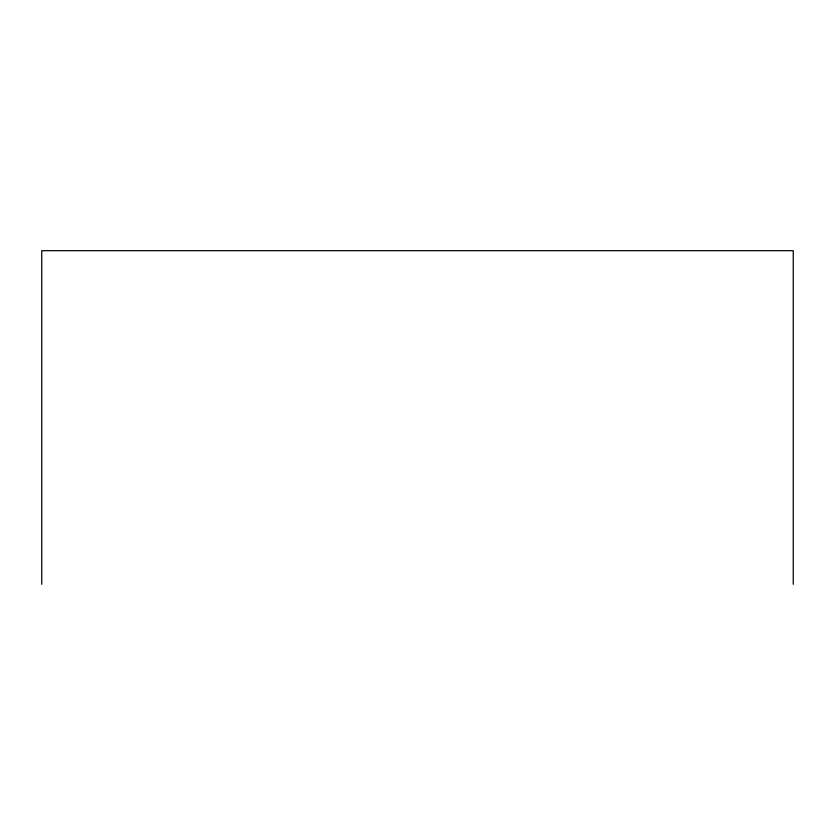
<?xml version="1.0" encoding="UTF-8"?>
<svg xmlns="http://www.w3.org/2000/svg" width="835" height="835" viewBox="0 0 835 835"><rect width="100%" height="100%" fill="white"/><g stroke="black" fill="none" stroke-linecap="round" stroke-linejoin="round"><path stroke-width="1.25" d="M793.25 584.312L793.25 250.688L41.75 250.688L41.75 584.312"/></g></svg>
